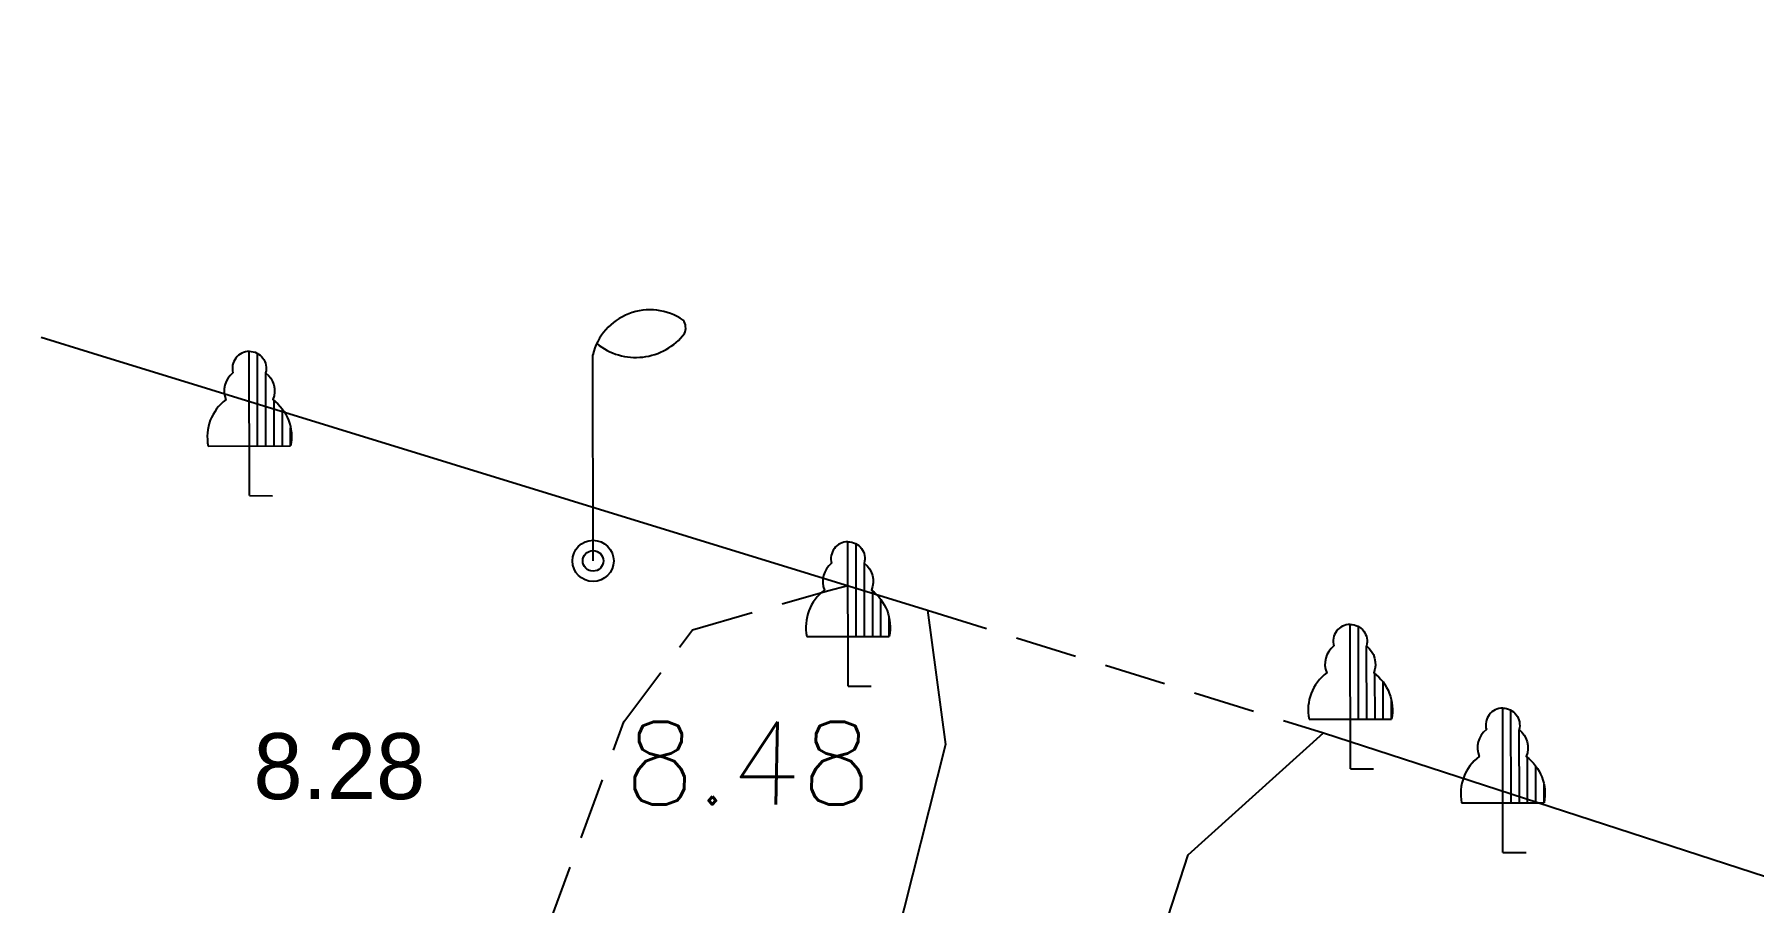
# Model space of a CAD drawing. Header units: inches. Extents: x 587740 to 588006, y 2325787 to 2326106.
# Drawn here: x 587924.65 to 587945.5, y 2326022.47 to 2326033 of the extents above; entities that cross this region are included whole.
import ezdxf
from ezdxf.enums import TextEntityAlignment as Align

# ---------------------------------------------------------------- set-up
doc = ezdxf.new("R2010")
doc.units = ezdxf.units.IN
doc.header["$MEASUREMENT"] = 0
doc.header["$PDSIZE"] = 0.1
doc.linetypes.add('DASHED', pattern=[1.13, 0.75, -0.38])
for name, color, linetype in [('diem', 8, 'Continuous'), ('DIEN_CHIEU_SANG', 242, 'Continuous'), ('Docao', 22, 'Continuous'), ('duongdien', 1, 'Continuous'), ('GIAOTHONG', 31, 'Continuous'), ('KYHIEU', 2, 'Continuous'), ('KYHIEUCAY', 242, 'Continuous')]:
    doc.layers.add(name, color=color, linetype=linetype)
doc.styles.add('VN1', font='VSSW.shx')
doc.styles.add('VNARIAL', font='txt.shx')

# ---------------------------------------------------------------- blocks, each defined once
blk = doc.blocks.new('tree')
at = {"layer": 'KYHIEU'}
for points in [[(0, 1.75, 0.497303), (-0.198, 1.489, 0.339551), (-0.285, 1.164, 0.289175), (-0.5, 0.602)], [(0, 1.75, -0.497303), (0.198, 1.489, -0.339551), (0.285, 1.164, -0.289175), (0.5, 0.602)]]:
    blk.add_lwpolyline(points, format="xyb", dxfattribs=at)
for points in [[(0, 0), (0, 1.75)], [(0.1, 0.602), (0.1, 1.724)], [(0.2, 0.602), (0.2, 1.487)], [(0.3, 0.602), (0.3, 1.152)], [(0.4, 0.602), (0.4, 1.048)], [(0.5, 0.602), (0.5, 0.823)], [(-0.5, 0.602), (0.5, 0.602)], [(0, 0), (0.28, -0.002)]]:
    blk.add_lwpolyline(points, dxfattribs=at)
blk = doc.blocks.new('lightp')
at = {"layer": 'duongdien'}
for points in [[(1.097, 2.919, 0.523652), (0, 2.5, 0.549376)], [(0.048, 2.635, 0.420531), (1.114, 2.755, 0.572241)]]:
    blk.add_lwpolyline(points, format="xyb", dxfattribs=at)
blk.add_lwpolyline([(0, 0), (0, 2.5)], dxfattribs=at)
for radius in [0.25, 0.125]:
    blk.add_circle((0, 0), radius, dxfattribs=at)
blk.add_arc((0.949, 2.821), 0.178, 338.0896, 33.4085, dxfattribs=at)

msp = doc.modelspace()

# ---------------------------------------------------------------- linework, layer by layer
at = {"layer": 'diem'}
msp.add_point((587931.801, 2326024.66, 8.478), dxfattribs=at)
at = {"layer": 'GIAOTHONG', "linetype": 'DASHED'}
for p, q in [((587912.861, 2326032.997, 7.947), (587925.363, 2326029.133)), ((587935.48, 2326026.016), (587940.284, 2326024.528))]:
    msp.add_line(p, q, dxfattribs=at)
at = {"layer": 'GIAOTHONG'}
for p, q in [((587925.363, 2326029.133), (587935.48, 2326026.016)), ((587935.48, 2326026.016), (587935.701, 2326024.388)), ((587935.701, 2326024.388), (587934.277, 2326018.773)), ((587938.643, 2326023.05), (587940.284, 2326024.528)), ((587940.284, 2326024.528), (587946.001, 2326022.67)), ((587936.973, 2326017.935), (587938.643, 2326023.05))]:
    msp.add_line(p, q, dxfattribs=at)
at = {"layer": 'GIAOTHONG', "linetype": 'DASHED'}
msp.add_lwpolyline([(587930.104, 2326020.078), (587931.801, 2326024.66), (587932.634, 2326025.777), (587934.271, 2326026.25), (587934.517, 2326026.313)], dxfattribs=at)

# ---------------------------------------------------------------- block references
at = {"layer": 'DIEN_CHIEU_SANG', "rotation": 0.07980511167396942}
msp.add_blockref('lightp', (587931.427, 2326026.613), dxfattribs=at)
at = {"layer": 'KYHIEUCAY', "rotation": 0.07980511167396942}
for p in [(587927.261, 2326027.404), (587934.519, 2326025.095), (587940.609, 2326024.093), (587942.459, 2326023.078)]:
    msp.add_blockref('tree', p, dxfattribs=at)

# ---------------------------------------------------------------- texts
at = {"layer": 'Docao', "style": 'VNARIAL', "oblique": 1}
msp.add_text('8.48', height=1, dxfattribs=at).set_placement((587931.801, 2326024.66, 8.478), align=Align.TOP_LEFT)
at = {"layer": 'Docao', "style": 'VN1'}
msp.add_text('8.28', height=0.8, dxfattribs=at).set_placement((587927.309, 2326023.724))

doc.saveas('drawing.dxf')
